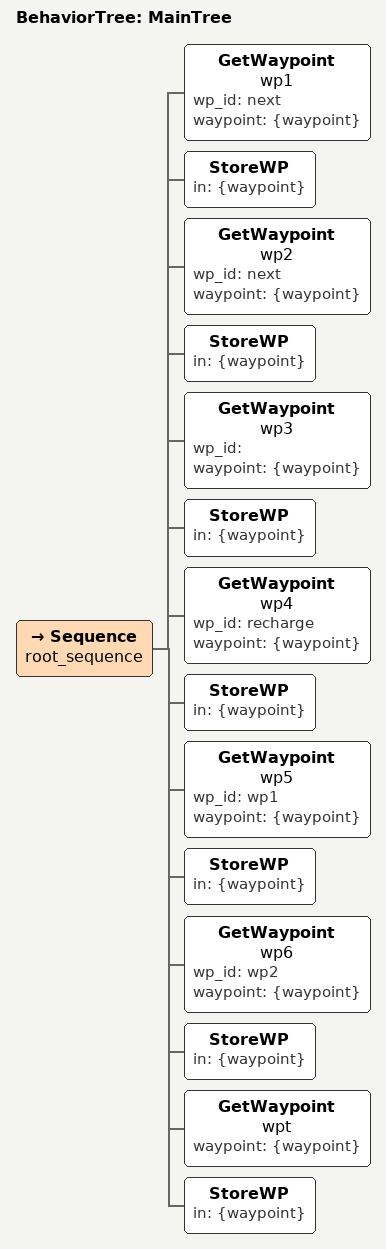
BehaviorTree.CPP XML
<root main_tree_to_execute = "MainTree" >
    <BehaviorTree ID="MainTree">
       <Sequence name="root_sequence">
          <GetWaypoint    name="wp1" wp_id="next" waypoint="{waypoint}"/>
          <StoreWP in="{waypoint}"/>
          <GetWaypoint    name="wp2" wp_id="next" waypoint="{waypoint}"/>
          <StoreWP in="{waypoint}"/>
          <GetWaypoint    name="wp3" wp_id="" waypoint="{waypoint}"/>
          <StoreWP in="{waypoint}"/>
          <GetWaypoint    name="wp4" wp_id="recharge" waypoint="{waypoint}"/>
          <StoreWP in="{waypoint}"/>
          <GetWaypoint    name="wp5" wp_id="wp1" waypoint="{waypoint}"/>
          <StoreWP in="{waypoint}"/>
          <GetWaypoint    name="wp6" wp_id="wp2" waypoint="{waypoint}"/>
          <StoreWP in="{waypoint}"/>
          <GetWaypoint    name="wpt" waypoint="{waypoint}"/>
          <StoreWP in="{waypoint}"/>
       </Sequence>
    </BehaviorTree>
</root>
